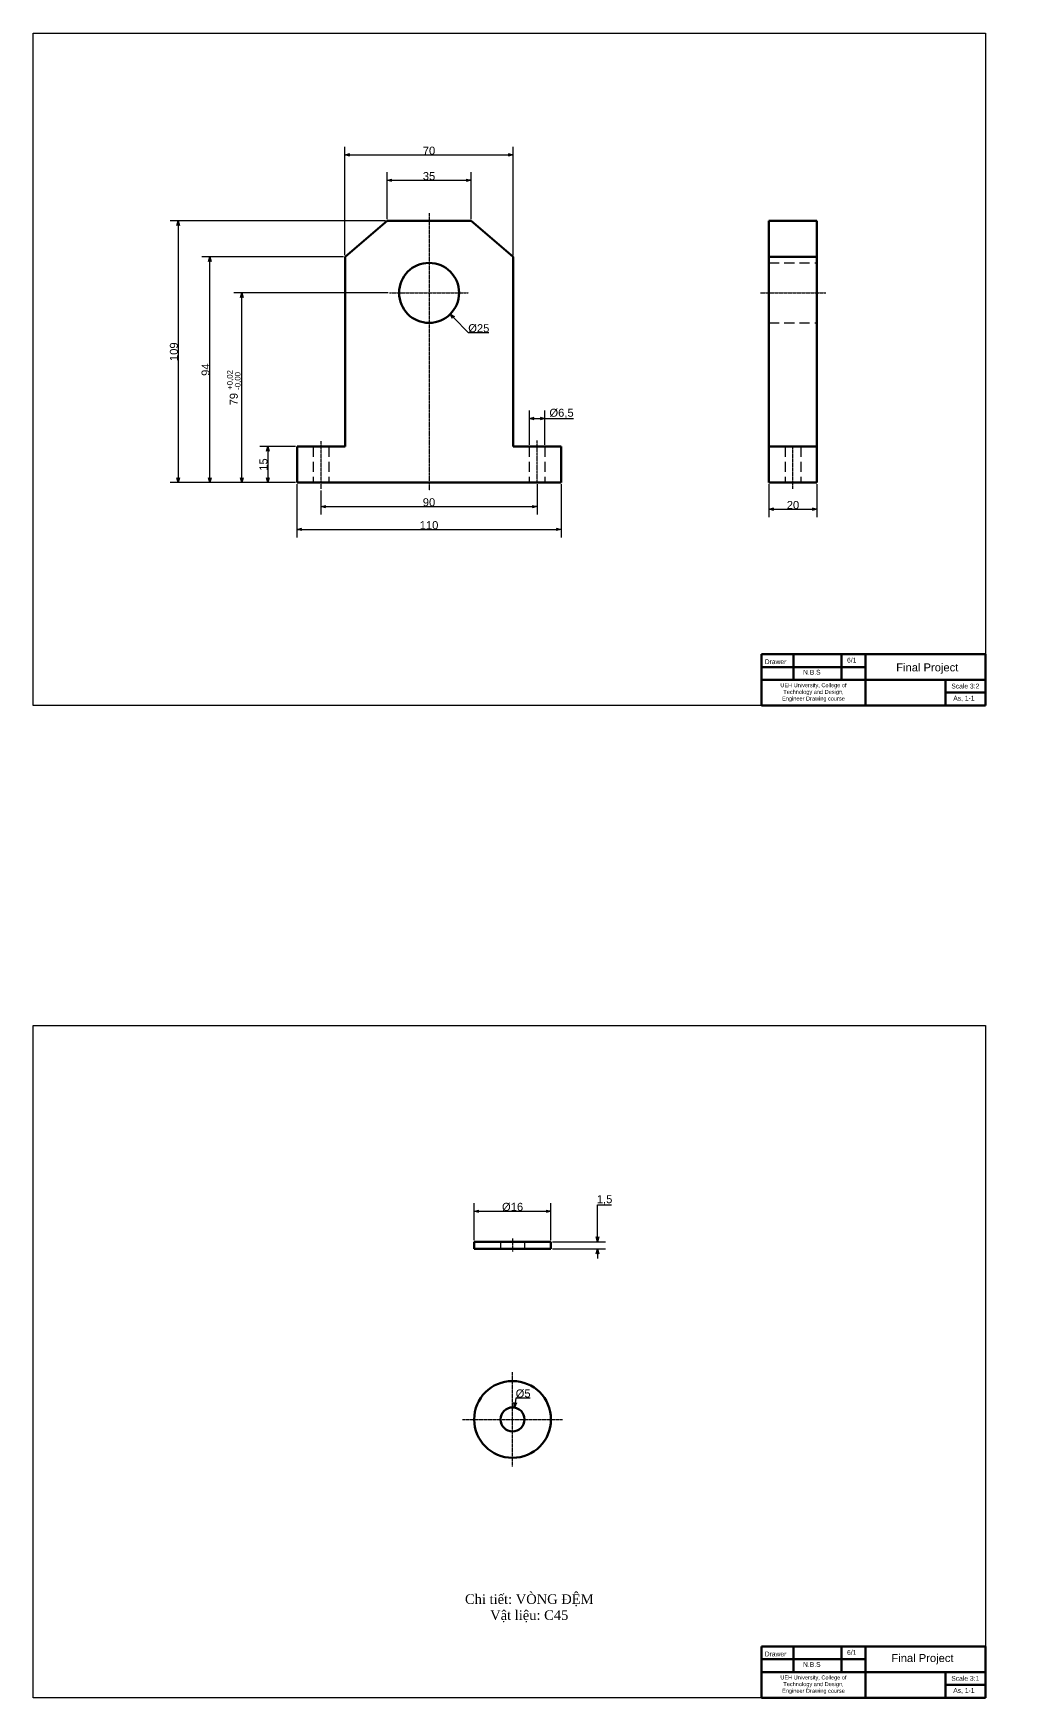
# Model space of a CAD drawing. Header units: inches. Extents: x 632 to 5727, y -9589 to -3994.
# Drawn here: x 4212 to 4832, y -6941 to -5901 of the extents above; entities that cross this region are included whole.
import ezdxf

# ---------------------------------------------------------------- set-up
doc = ezdxf.new("R2010")
doc.units = ezdxf.units.IN
doc.header["$MEASUREMENT"] = 0
doc.linetypes.add('CENTER2', pattern=[1.125, 0.75, -0.125, 0.125, -0.125])
doc.linetypes.add('DASHED2', pattern=[9.525, 6.35, -3.175])
for name, color, linetype, lineweight, plot in [('center line', 5, 'CENTER2', 25, False), ('Dimension line', 3, 'Continuous', 25, False), ('hidden line', 10, 'DASHED2', 25, False), ('visible line', 7, 'Continuous', 50, False)]:
    doc.layers.add(name, color=color, linetype=linetype, lineweight=lineweight, plot=plot)
doc.styles.get("Standard").update_dxf_attribs({"font": 'arial.ttf'})
doc.dimstyles.new('ISO A3', dxfattribs={"dimtxt": 5, "dimasz": 3, "dimexe": 5, "dimexo": 1, "dimgap": 0.09, "dimtad": 1, "dimtoh": 1, "dimdec": 0, "dimzin": 0, "dimdsep": 46, "dimtxsty": 'Standard', "dimblk": 'OPEN30', "dimcen": 0.09, "dimclrd": 256, "dimclre": 256, "dimadec": 0, "dimazin": 0, "dimtfac": 1, "dimtdec": 0, "dimtofl": 0, "dimtmove": 0, "dimatfit": 3, "dimldrblk": 'OPEN30', "dimfxl": 1, "dimtolj": 1, "dimtzin": 0, "dimarcsym": 0})

# ---------------------------------------------------------------- blocks, each defined once
blk = doc.blocks.new('_Open30')
at = {"color": 0, "linetype": 'ByBlock', "lineweight": -2}
for p, q in [((-1, 0.27), (0, 0)), ((0, 0), (-1, -0.27)), ((0, 0), (-1, 0))]:
    blk.add_line(p, q, dxfattribs=at)
blk = doc.blocks.new('*D181')
at = {"layer": 'Defpoints', "color": 0, "transparency": 16777216}
for p in [(4391.8, -6185.4), (4526.8, -6181.4, -233.1), (4526.8, -6196.5)]:
    blk.add_point(p, dxfattribs=at)
at = {"layer": 'Dimension line', "lineweight": -2, "transparency": 16777216}
for p, q in [((4391.8, -6186.4), (4391.8, -6201.5)), ((4526.8, -6182.4), (4526.8, -6201.5)), ((4394.8, -6196.5), (4523.8, -6196.5))]:
    blk.add_line(p, q, dxfattribs=at)
at = {"layer": 'Dimension line', "lineweight": -2, "transparency": 16777216, "xscale": 3, "yscale": 3, "zscale": 3, "rotation": 180}
blk.add_blockref('_Open30', (4391.8, -6196.5), dxfattribs=at)
at = {"layer": 'Dimension line', "lineweight": -2, "transparency": 16777216, "xscale": 3, "yscale": 3, "zscale": 3}
blk.add_blockref('_Open30', (4526.8, -6196.5), dxfattribs=at)
at = {"layer": 'Dimension line', "color": 0, "transparency": 16777216, "insert": (4459.3, -6193.8), "char_height": 5, "attachment_point": 5}
blk.add_mtext('\\A1;90', dxfattribs=at)
blk = doc.blocks.new('*D182')
at = {"layer": 'Defpoints', "color": 0, "transparency": 16777216}
for p in [(4376.8, -6181.4), (4541.8, -6181.4), (4541.8, -6210.7)]:
    blk.add_point(p, dxfattribs=at)
at = {"layer": 'Dimension line', "lineweight": -2, "transparency": 16777216}
for p, q in [((4376.8, -6182.4), (4376.8, -6215.7)), ((4541.8, -6182.4), (4541.8, -6215.7)), ((4379.8, -6210.7), (4538.8, -6210.7))]:
    blk.add_line(p, q, dxfattribs=at)
at = {"layer": 'Dimension line', "lineweight": -2, "transparency": 16777216, "xscale": 3, "yscale": 3, "zscale": 3, "rotation": 180}
blk.add_blockref('_Open30', (4376.8, -6210.7), dxfattribs=at)
at = {"layer": 'Dimension line', "lineweight": -2, "transparency": 16777216, "xscale": 3, "yscale": 3, "zscale": 3}
blk.add_blockref('_Open30', (4541.8, -6210.7), dxfattribs=at)
at = {"layer": 'Dimension line', "color": 0, "transparency": 16777216, "insert": (4459.3, -6208.1), "char_height": 5, "attachment_point": 5}
blk.add_mtext('\\A1;110', dxfattribs=at)
blk = doc.blocks.new('*D183')
at = {"layer": 'Defpoints', "color": 0, "transparency": 16777216}
for p in [(4376.8, -6158.9), (4358.6, -6181.4), (4376.8, -6181.4)]:
    blk.add_point(p, dxfattribs=at)
at = {"layer": 'Dimension line', "lineweight": -2, "transparency": 16777216}
for p, q in [((4375.8, -6158.9), (4353.6, -6158.9)), ((4358.6, -6161.9), (4358.6, -6178.4)), ((4375.8, -6181.4), (4353.6, -6181.4))]:
    blk.add_line(p, q, dxfattribs=at)
at = {"layer": 'Dimension line', "lineweight": -2, "transparency": 16777216, "xscale": 3, "yscale": 3, "zscale": 3}
for p, rotation in [((4358.6, -6158.9), 90), ((4358.6, -6181.4), 270)]:
    blk.add_blockref('_Open30', p, dxfattribs=dict(at, rotation=rotation))
at = {"layer": 'Dimension line', "color": 0, "transparency": 16777216, "insert": (4355.9, -6170.2), "char_height": 5, "attachment_point": 5, "rotation": 90}
blk.add_mtext('\\A1;15', dxfattribs=at)
blk = doc.blocks.new('*D184')
at = {"layer": 'Defpoints', "color": 0, "transparency": 16777216}
for p in [(4342.3, -6062.9), (4434.7, -6062.9), (4376.8, -6181.4)]:
    blk.add_point(p, dxfattribs=at)
at = {"layer": 'Dimension line', "lineweight": -2, "transparency": 16777216}
for p, q in [((4433.7, -6062.9), (4337.3, -6062.9)), ((4342.3, -6178.4), (4342.3, -6065.9)), ((4375.8, -6181.4), (4337.3, -6181.4))]:
    blk.add_line(p, q, dxfattribs=at)
at = {"layer": 'Dimension line', "lineweight": -2, "transparency": 16777216, "xscale": 3, "yscale": 3, "zscale": 3}
for p, rotation in [((4342.3, -6062.9), 90), ((4342.3, -6181.4), 270)]:
    blk.add_blockref('_Open30', p, dxfattribs=dict(at, rotation=rotation))
at = {"layer": 'Dimension line', "color": 0, "transparency": 16777216, "insert": (4337.3, -6122.2), "char_height": 5, "attachment_point": 5, "rotation": 90}
blk.add_mtext('\\A1;79 {\\H0.7x;\\S+0,02^ -0,00;}', dxfattribs=at)
blk = doc.blocks.new('*D185')
at = {"layer": 'Defpoints', "color": 0, "transparency": 16777216}
for p in [(4322.4, -6040.4), (4406.8, -6040.4), (4376.8, -6181.4)]:
    blk.add_point(p, dxfattribs=at)
at = {"layer": 'Dimension line', "lineweight": -2, "transparency": 16777216}
for p, q in [((4405.8, -6040.4), (4317.4, -6040.4)), ((4322.4, -6178.4), (4322.4, -6043.4)), ((4375.8, -6181.4), (4317.4, -6181.4))]:
    blk.add_line(p, q, dxfattribs=at)
at = {"layer": 'Dimension line', "lineweight": -2, "transparency": 16777216, "xscale": 3, "yscale": 3, "zscale": 3}
for p, rotation in [((4322.4, -6040.4), 90), ((4322.4, -6181.4), 270)]:
    blk.add_blockref('_Open30', p, dxfattribs=dict(at, rotation=rotation))
at = {"layer": 'Dimension line', "color": 0, "transparency": 16777216, "insert": (4319.7, -6110.9), "char_height": 5, "attachment_point": 5, "rotation": 90}
blk.add_mtext('\\A1;94', dxfattribs=at)
blk = doc.blocks.new('*D186')
at = {"layer": 'Defpoints', "color": 0, "transparency": 16777216}
for p in [(4433.1, -6017.9), (4302.5, -6181.4), (4376.8, -6181.4)]:
    blk.add_point(p, dxfattribs=at)
at = {"layer": 'Dimension line', "lineweight": -2, "transparency": 16777216}
for p, q in [((4432.1, -6017.9), (4297.5, -6017.9)), ((4302.5, -6020.9), (4302.5, -6178.4)), ((4375.8, -6181.4), (4297.5, -6181.4))]:
    blk.add_line(p, q, dxfattribs=at)
at = {"layer": 'Dimension line', "lineweight": -2, "transparency": 16777216, "xscale": 3, "yscale": 3, "zscale": 3}
for p, rotation in [((4302.5, -6017.9), 90), ((4302.5, -6181.4), 270)]:
    blk.add_blockref('_Open30', p, dxfattribs=dict(at, rotation=rotation))
at = {"layer": 'Dimension line', "color": 0, "transparency": 16777216, "insert": (4299.9, -6099.7), "char_height": 5, "attachment_point": 5, "rotation": 90}
blk.add_mtext('\\A1;109', dxfattribs=at)
blk = doc.blocks.new('*D187')
at = {"layer": 'Defpoints', "color": 0, "transparency": 16777216}
for p in [(4531.7, -6141.5), (4522, -6158.9), (4531.7, -6158.9)]:
    blk.add_point(p, dxfattribs=at)
at = {"layer": 'Dimension line', "lineweight": -2, "transparency": 16777216}
for p, q in [((4522, -6157.9), (4522, -6136.5)), ((4525, -6141.5), (4528.7, -6141.5)), ((4531.7, -6157.9), (4531.7, -6136.5)), ((4531.7, -6141.5), (4549.5, -6141.5))]:
    blk.add_line(p, q, dxfattribs=at)
at = {"layer": 'Dimension line', "lineweight": -2, "transparency": 16777216, "xscale": 3, "yscale": 3, "zscale": 3, "rotation": 180}
blk.add_blockref('_Open30', (4522, -6141.5), dxfattribs=at)
at = {"layer": 'Dimension line', "lineweight": -2, "transparency": 16777216, "xscale": 3, "yscale": 3, "zscale": 3}
blk.add_blockref('_Open30', (4531.7, -6141.5), dxfattribs=at)
at = {"layer": 'Dimension line', "color": 0, "transparency": 16777216, "insert": (4542.1, -6138.3), "char_height": 5, "attachment_point": 5}
blk.add_mtext('\\A1;%%C6,5', dxfattribs=at)
blk = doc.blocks.new('*D188')
at = {"layer": 'Defpoints', "color": 0, "transparency": 16777216}
for p in [(4485.6, -5992.6), (4433.1, -6017.9), (4485.6, -6017.9)]:
    blk.add_point(p, dxfattribs=at)
at = {"layer": 'Dimension line', "lineweight": -2, "transparency": 16777216}
for p, q in [((4433.1, -6016.9), (4433.1, -5987.6)), ((4485.6, -6016.9), (4485.6, -5987.6)), ((4436.1, -5992.6), (4482.6, -5992.6))]:
    blk.add_line(p, q, dxfattribs=at)
at = {"layer": 'Dimension line', "lineweight": -2, "transparency": 16777216, "xscale": 3, "yscale": 3, "zscale": 3, "rotation": 180}
blk.add_blockref('_Open30', (4433.1, -5992.6), dxfattribs=at)
at = {"layer": 'Dimension line', "lineweight": -2, "transparency": 16777216, "xscale": 3, "yscale": 3, "zscale": 3}
blk.add_blockref('_Open30', (4485.6, -5992.6), dxfattribs=at)
at = {"layer": 'Dimension line', "color": 0, "transparency": 16777216, "insert": (4459.3, -5990), "char_height": 5, "attachment_point": 5}
blk.add_mtext('\\A1;35', dxfattribs=at)
blk = doc.blocks.new('*D189')
at = {"layer": 'Defpoints', "color": 0, "transparency": 16777216}
for p in [(4511.8, -5976.7), (4406.8, -6040.4), (4511.8, -6040.4)]:
    blk.add_point(p, dxfattribs=at)
at = {"layer": 'Dimension line', "lineweight": -2, "transparency": 16777216}
for p, q in [((4406.8, -6039.4), (4406.8, -5971.7)), ((4409.8, -5976.7), (4508.8, -5976.7)), ((4511.8, -6039.4), (4511.8, -5971.7))]:
    blk.add_line(p, q, dxfattribs=at)
at = {"layer": 'Dimension line', "lineweight": -2, "transparency": 16777216, "xscale": 3, "yscale": 3, "zscale": 3, "rotation": 180}
blk.add_blockref('_Open30', (4406.8, -5976.7), dxfattribs=at)
at = {"layer": 'Dimension line', "lineweight": -2, "transparency": 16777216, "xscale": 3, "yscale": 3, "zscale": 3}
blk.add_blockref('_Open30', (4511.8, -5976.7), dxfattribs=at)
at = {"layer": 'Dimension line', "color": 0, "transparency": 16777216, "insert": (4459.3, -5974.1), "char_height": 5, "attachment_point": 5}
blk.add_mtext('\\A1;70', dxfattribs=at)
blk = doc.blocks.new('*D190')
at = {"layer": 'Defpoints', "color": 0, "transparency": 16777216}
for p in [(4671.7, -6181.4), (4701.7, -6181.4), (4701.7, -6198.1)]:
    blk.add_point(p, dxfattribs=at)
at = {"layer": 'Dimension line', "lineweight": -2, "transparency": 16777216}
for p, q in [((4671.7, -6182.4), (4671.7, -6203.1)), ((4701.7, -6182.4), (4701.7, -6203.1)), ((4674.7, -6198.1), (4698.7, -6198.1))]:
    blk.add_line(p, q, dxfattribs=at)
at = {"layer": 'Dimension line', "lineweight": -2, "transparency": 16777216, "xscale": 3, "yscale": 3, "zscale": 3, "rotation": 180}
blk.add_blockref('_Open30', (4671.7, -6198.1), dxfattribs=at)
at = {"layer": 'Dimension line', "lineweight": -2, "transparency": 16777216, "xscale": 3, "yscale": 3, "zscale": 3}
blk.add_blockref('_Open30', (4701.7, -6198.1), dxfattribs=at)
at = {"layer": 'Dimension line', "color": 0, "transparency": 16777216, "insert": (4686.7, -6195.5), "char_height": 5, "attachment_point": 5}
blk.add_mtext('\\A1;20', dxfattribs=at)
blk = doc.blocks.new('*D204')
at = {"layer": 'Defpoints', "color": 0, "transparency": 16777216}
for p in [(4535.5, -6636.8), (4487.5, -6655.8), (4535.5, -6655.8)]:
    blk.add_point(p, dxfattribs=at)
at = {"layer": 'Dimension line', "lineweight": -2, "transparency": 16777216}
for p, q in [((4487.5, -6654.8), (4487.5, -6631.8)), ((4535.5, -6654.8), (4535.5, -6631.8)), ((4490.5, -6636.8), (4532.5, -6636.8))]:
    blk.add_line(p, q, dxfattribs=at)
at = {"layer": 'Dimension line', "lineweight": -2, "transparency": 16777216, "xscale": 3, "yscale": 3, "zscale": 3, "rotation": 180}
blk.add_blockref('_Open30', (4487.5, -6636.8), dxfattribs=at)
at = {"layer": 'Dimension line', "lineweight": -2, "transparency": 16777216, "xscale": 3, "yscale": 3, "zscale": 3}
blk.add_blockref('_Open30', (4535.5, -6636.8), dxfattribs=at)
at = {"layer": 'Dimension line', "color": 0, "transparency": 16777216, "insert": (4511.5, -6634.1), "char_height": 5, "attachment_point": 5}
blk.add_mtext('\\A1;%%C16', dxfattribs=at)
blk = doc.blocks.new('*D205')
at = {"layer": 'Defpoints', "color": 0, "transparency": 16777216}
for p in [(4535.5, -6655.8), (4535.5, -6660.3), (4564.6, -6660.3)]:
    blk.add_point(p, dxfattribs=at)
at = {"layer": 'Dimension line', "lineweight": -2, "transparency": 16777216}
for p, q in [((4564.6, -6652.8), (4564.6, -6632.8)), ((4564.6, -6632.8), (4573.3, -6632.8)), ((4536.5, -6655.8), (4569.6, -6655.8)), ((4536.5, -6660.3), (4569.6, -6660.3)), ((4564.6, -6663.3), (4564.6, -6666.3))]:
    blk.add_line(p, q, dxfattribs=at)
at = {"layer": 'Dimension line', "lineweight": -2, "transparency": 16777216, "xscale": 3, "yscale": 3, "zscale": 3}
for p, rotation in [((4564.6, -6655.8), 270), ((4564.6, -6660.3), 90)]:
    blk.add_blockref('_Open30', p, dxfattribs=dict(at, rotation=rotation))
at = {"layer": 'Dimension line', "color": 0, "transparency": 16777216, "insert": (4569, -6629.7), "char_height": 5, "attachment_point": 5}
blk.add_mtext('\\A1;1,5', dxfattribs=at)
blk = doc.blocks.new('*D206')
at = {"layer": 'Defpoints', "color": 0, "transparency": 16777216}
for p in [(4512.7, -6759.4), (4510.3, -6774.2)]:
    blk.add_point(p, dxfattribs=at)
at = {"layer": 'Dimension line', "lineweight": -2, "transparency": 16777216}
for p, q in [((4513.6, -6753.5), (4513.1, -6756.5)), ((4522.4, -6753.5), (4513.6, -6753.5)), ((4511.4, -6766.8), (4511.6, -6766.8)), ((4511.5, -6766.9), (4511.5, -6766.7))]:
    blk.add_line(p, q, dxfattribs=at)
at = {"layer": 'Dimension line', "lineweight": -2, "transparency": 16777216, "xscale": 3, "yscale": 3, "zscale": 3, "rotation": 261.0693084221462}
blk.add_blockref('_Open30', (4512.7, -6759.4), dxfattribs=at)
at = {"layer": 'Dimension line', "color": 0, "transparency": 16777216, "insert": (4518.1, -6750.7), "char_height": 5, "attachment_point": 5}
blk.add_mtext('\\A1;%%C5', dxfattribs=at)
blk = doc.blocks.new('*D262')
at = {"layer": 'Defpoints', "color": 0, "transparency": 16777216}
for p in [(4446.1, -6049.6), (4472.5, -6076.2)]:
    blk.add_point(p, dxfattribs=at)
at = {"layer": 'Dimension line', "lineweight": -2, "transparency": 16777216}
for p, q in [((4459.2, -6062.9), (4459.4, -6062.9)), ((4459.3, -6063), (4459.3, -6062.8)), ((4484, -6087.8), (4474.6, -6078.4)), ((4496.7, -6087.8), (4484, -6087.8))]:
    blk.add_line(p, q, dxfattribs=at)
at = {"layer": 'Dimension line', "lineweight": -2, "transparency": 16777216, "xscale": 3, "yscale": 3, "zscale": 3, "rotation": 134.7273537239715}
blk.add_blockref('_Open30', (4472.5, -6076.2), dxfattribs=at)
at = {"layer": 'Dimension line', "color": 0, "transparency": 16777216, "insert": (4490.4, -6085.1), "char_height": 5, "attachment_point": 5}
blk.add_mtext('\\A1;%%C25', dxfattribs=at)

msp = doc.modelspace()

# ---------------------------------------------------------------- linework, layer by layer
for points in [[(4212.04978, -5900.73081), (4807.04978, -5900.73081), (4807.04978, -6320.73081), (4212.04978, -6320.73081)], [(4212.04978, -6520.73081), (4807.04978, -6520.73081), (4807.04978, -6940.73081), (4212.04978, -6940.73081)]]:
    msp.add_lwpolyline(points, close=True)
at = {"layer": 'center line'}
for p, q in [((4459.32716, -6013.16019), (4459.32716, -6186.47951)), ((4434.69506, -6062.92633), (4483.95927, -6062.92633)), ((4666.3545, -6062.92633), (4707.19925, -6062.92633)), ((4391.82716, -6185.39646), (4391.82716, -6155.51026)), ((4526.82716, -6181.42633, -233.14688), (4526.82716, -6155.19627)), ((4686.67897, -6185.37443), (4686.67897, -6158.92633, 234.83523)), ((4511.50057, -6653.83922), (4511.50057, -6661.83922)), ((4511.50057, -6796.33922), (4511.50057, -6737.33922)), ((4480.25057, -6766.83922), (4542.75057, -6766.83922))]:
    msp.add_line(p, q, dxfattribs=at)
at = {"layer": 'hidden line'}
for p, q in [((4671.67897, -6044.17633), (4701.67897, -6044.17633)), ((4671.67897, -6081.67633), (4701.67897, -6081.67633)), ((4386.95216, -6158.92633), (4386.95216, -6181.42633)), ((4396.70216, -6158.92633), (4396.70216, -6181.42633)), ((4521.95216, -6158.92633), (4521.95216, -6181.42633)), ((4531.70216, -6158.92633), (4531.70216, -6181.42633)), ((4681.80397, -6158.92633), (4681.80397, -6181.42633)), ((4691.55397, -6158.92633), (4691.55397, -6181.42633)), ((4504.00057, -6655.83922), (4504.00057, -6660.33922)), ((4519.00057, -6655.83922), (4519.00057, -6660.33922))]:
    msp.add_line(p, q, dxfattribs=at)
at = {"layer": 'visible line'}
for p, q in [((4433.07716, -6017.92633), (4406.82716, -6040.42633)), ((4485.57716, -6017.92633), (4433.07716, -6017.92633)), ((4433.07716, -6017.92633), (4485.57716, -6017.92633)), ((4485.57716, -6017.92633), (4511.82716, -6040.42633)), ((4701.67897, -6017.92633), (4671.67897, -6017.92633)), ((4671.67897, -6017.92633), (4671.67897, -6181.42633)), ((4701.67897, -6181.42633), (4701.67897, -6017.92633)), ((4406.82716, -6040.42633), (4406.82716, -6158.92633)), ((4511.82716, -6158.92633), (4511.82716, -6040.42633)), ((4671.67897, -6040.42633), (4701.67897, -6040.42633)), ((4376.82716, -6181.42633), (4376.82716, -6158.92633)), ((4376.82716, -6158.92633), (4406.82716, -6158.92633)), ((4541.82716, -6158.92633), (4511.82716, -6158.92633)), ((4541.82716, -6181.42633), (4541.82716, -6158.92633)), ((4671.67897, -6158.92633), (4701.67897, -6158.92633)), ((4376.82716, -6181.42633), (4541.82716, -6181.42633)), ((4671.67897, -6181.42633), (4701.67897, -6181.42633)), ((4667.04978, -6288.73081), (4807.04978, -6288.73081)), ((4487.50057, -6655.83922), (4535.50057, -6655.83922)), ((4487.50057, -6660.33922), (4487.50057, -6655.83922)), ((4535.50057, -6655.83922), (4535.50057, -6660.33922)), ((4535.50057, -6660.33922), (4487.50057, -6660.33922)), ((4667.04978, -6908.73081), (4807.04978, -6908.73081))]:
    msp.add_line(p, q, dxfattribs=at)
at = {"layer": 'visible line', "lineweight": 50}
for p, q in [((4807.04978, -6288.73081), (4667.04978, -6288.73081)), ((4667.04978, -6288.73081), (4667.04978, -6320.73081)), ((4717.04978, -6288.73081), (4687.04978, -6288.73081)), ((4717.04978, -6288.73081), (4687.04978, -6288.73081)), ((4687.04978, -6288.73081), (4687.04978, -6304.73081)), ((4732.04978, -6288.73081), (4717.04978, -6288.73081)), ((4732.04978, -6288.73081), (4717.04978, -6288.73081)), ((4717.04978, -6288.73081), (4717.04978, -6304.73081)), ((4732.04978, -6320.73081), (4732.04978, -6288.73081)), ((4807.04978, -6320.73081), (4807.04978, -6288.73081)), ((4732.04978, -6296.73081), (4667.04978, -6296.73081)), ((4687.04978, -6296.73081), (4732.04978, -6296.73081)), ((4687.04978, -6304.73081), (4667.04978, -6304.73081)), ((4667.04978, -6304.73081), (4732.04978, -6304.73081)), ((4732.04978, -6304.73081), (4807.04978, -6304.73081)), ((4807.04978, -6304.73081), (4782.04978, -6304.73081)), ((4782.04978, -6304.73081), (4782.04978, -6320.73081)), ((4782.04978, -6312.73081), (4807.04978, -6312.73081)), ((4667.04978, -6320.73081), (4807.04978, -6320.73081)), ((4667.04978, -6320.73081), (4732.04978, -6320.73081)), ((4807.04978, -6908.73081), (4667.04978, -6908.73081)), ((4667.04978, -6908.73081), (4667.04978, -6940.73081)), ((4717.04978, -6908.73081), (4687.04978, -6908.73081)), ((4717.04978, -6908.73081), (4687.04978, -6908.73081)), ((4687.04978, -6908.73081), (4687.04978, -6924.73081)), ((4732.04978, -6908.73081), (4717.04978, -6908.73081)), ((4732.04978, -6908.73081), (4717.04978, -6908.73081)), ((4717.04978, -6908.73081), (4717.04978, -6924.73081)), ((4732.04978, -6940.73081), (4732.04978, -6908.73081)), ((4807.04978, -6940.73081), (4807.04978, -6908.73081)), ((4732.04978, -6916.73081), (4667.04978, -6916.73081)), ((4687.04978, -6924.73081), (4667.04978, -6924.73081)), ((4667.04978, -6924.73081), (4732.04978, -6924.73081)), ((4687.04978, -6916.73081), (4732.04978, -6916.73081)), ((4732.04978, -6924.73081), (4807.04978, -6924.73081)), ((4807.04978, -6924.73081), (4782.04978, -6924.73081)), ((4782.04978, -6924.73081), (4782.04978, -6940.73081)), ((4782.04978, -6932.73081), (4807.04978, -6932.73081)), ((4667.04978, -6940.73081), (4807.04978, -6940.73081)), ((4667.04978, -6940.73081), (4732.04978, -6940.73081))]:
    msp.add_line(p, q, dxfattribs=at)
at = {"layer": 'visible line'}
for centre, radius in [((4459.32716, -6062.92633), 18.75), ((4511.50057, -6766.83922), 24), ((4511.50057, -6766.83922), 7.5)]:
    msp.add_circle(centre, radius, dxfattribs=at)

# ---------------------------------------------------------------- texts
at = {"color": 1, "insert": (4452.00033, -6876.1303), "char_height": 6, "attachment_point": 1}
msp.add_mtext_dynamic_manual_height_columns('\\pxqc;{\\fTimes New Roman|b0|i0|c0|p18;\\C256;Chi tiết: VÒNG ĐỆM\\PVật liệu: C45}', width=139.8295877, gutter_width=1, heights=[0], dxfattribs=at)
at = {"layer": 'Dimension line', "char_height": 3, "attachment_point": 1}
for insert in [(4669.04532, -6291.89671), (4669.04532, -6911.89671)]:
    msp.add_mtext_dynamic_manual_height_columns('{\\C0;Drawer}', width=33.9958744, gutter_width=25, heights=[2.28621], dxfattribs=dict(at, insert=insert))
at = {"layer": 'visible line', "attachment_point": 1}
for s, width, heights, insert, char_height in [('6/1', 33.9958744, [2.28621], (4720.49264, -6290.93612), 3), ('N.B.S', 33.9958744, [2.28621], (4692.99246, -6298.47194), 3), ('Final Project', 49.9491703, [0], (4751.19724, -6294.43418), 5), ('\\pxqc;UEH University, College of Technology and Design, \\PEngineer Drawing course ', 58.9083844, [19.15756], (4670.04276, -6306.83423), 2.5), ('Scale 3:2', 33.9958744, [2.28621], (4785.61752, -6307.12128), 3), ('As, 1-1', 33.9958744, [2.28621], (4786.84937, -6314.69144), 3), ('6/1', 33.9958744, [2.28621], (4720.49264, -6910.93612), 3), ('Final Project', 49.9491703, [0], (4748.19724, -6913.43418), 5), ('N.B.S', 33.9958744, [2.28621], (4692.99246, -6918.47194), 3), ('\\pxqc;UEH University, College of Technology and Design, \\PEngineer Drawing course ', 58.9083844, [19.15756], (4670.04276, -6926.83423), 2.5), ('Scale 3:1', 33.9958744, [2.28621], (4785.61752, -6927.12128), 3), ('As, 1-1', 33.9958744, [2.28621], (4786.84937, -6934.69144), 3)]:
    msp.add_mtext_dynamic_manual_height_columns(s, width=width, gutter_width=25, heights=heights, dxfattribs=dict(at, insert=insert, char_height=char_height))

# ---------------------------------------------------------------- dimensions: what is measured, and where the dimension line sits
at = {"layer": 'Dimension line'}
for base, p1, p2, text, picture, middle in [((4511.82716, -5976.72833), (4406.82716, -6040.42633), (4511.82716, -6040.42633), '70', '*D189', (4459.32716, -5974.08546)), ((4485.57716, -5992.64056), (4433.07716, -6017.92633), (4485.57716, -6017.92633), '35', '*D188', (4459.32716, -5989.99599)), ((4531.70216, -6141.49548), (4521.95216, -6158.92633), (4531.70216, -6158.92633), '%%C6,5', '*D187', (4542.08241, -6138.31885)), ((4541.82716, -6210.71499), (4376.82716, -6181.42633), (4541.82716, -6181.42633), '110', '*D182', (4459.32716, -6208.07212)), ((4526.82716, -6196.48516), (4391.82716, -6185.39646), (4526.82716, -6181.42633, -233.14688), '90', '*D181', (4459.32716, -6193.8423)), ((4701.67897, -6198.12525), (4671.67897, -6181.42633), (4701.67897, -6181.42633), '20', '*D190', (4686.67897, -6195.48239)), ((4535.50057, -6636.83922), (4487.50057, -6655.83922), (4535.50057, -6655.83922), '%%C16', '*D204', (4511.50057, -6634.05652))]:
    dim = msp.add_linear_dim(base=base, p1=p1, p2=p2, text=text, dimstyle='ISO A3', dxfattribs=at)
    dim.commit()
    dim.dimension.update_dxf_attribs({"geometry": picture, "text_midpoint": middle})
for base, p1, p2, text, picture, middle in [((4302.51321, -6181.42633), (4433.07716, -6017.92633), (4376.82716, -6181.42633), '109', '*D186', (4299.87034, -6099.67633)), ((4322.37928, -6040.42633), (4376.82716, -6181.42633), (4406.82716, -6040.42633), '94', '*D185', (4319.73642, -6110.92633)), ((4342.25218, -6062.92633), (4376.82716, -6181.42633), (4434.69506, -6062.92633), '79 {\\H0.7x;\\S+0,02^ -0,00;}', '*D184', (4337.32952, -6122.17633)), ((4358.59064, -6181.42633), (4376.82716, -6158.92633), (4376.82716, -6181.42633), '15', '*D183', (4355.94777, -6170.17633))]:
    dim = msp.add_linear_dim(base=base, p1=p1, p2=p2, angle=90, text=text, dimstyle='ISO A3', dxfattribs=at)
    dim.commit()
    dim.dimension.update_dxf_attribs({"geometry": picture, "text_midpoint": middle})
dim = msp.add_diameter_dim_2p(p1=(4446.13215, -6049.60514), p2=(4472.52217, -6076.24752), text='%%C25', dimstyle='ISO A3', dxfattribs=at)
dim.commit()
dim.dimension.update_dxf_attribs({"geometry": '*D262', "text_midpoint": (4490.41399, -6087.83922), "dimtype": 163})
dim = msp.add_linear_dim(base=(4564.57565, -6660.33922), p1=(4535.50057, -6655.83922), p2=(4535.50057, -6660.33922), angle=90, text='1,5', dimstyle='ISO A3', dxfattribs=at)
dim.commit()
dim.dimension.update_dxf_attribs({"geometry": '*D205', "text_midpoint": (4569.00057, -6632.83922), "dimtype": 160})
dim = msp.add_diameter_dim_2p(p1=(4510.33628, -6774.2483), p2=(4512.66487, -6759.43014), text='%%C5', dimstyle='ISO A3', dxfattribs=at)
dim.commit()
dim.dimension.update_dxf_attribs({"geometry": '*D206', "text_midpoint": (4518.06387, -6750.72018)})

doc.saveas('drawing.dxf')
